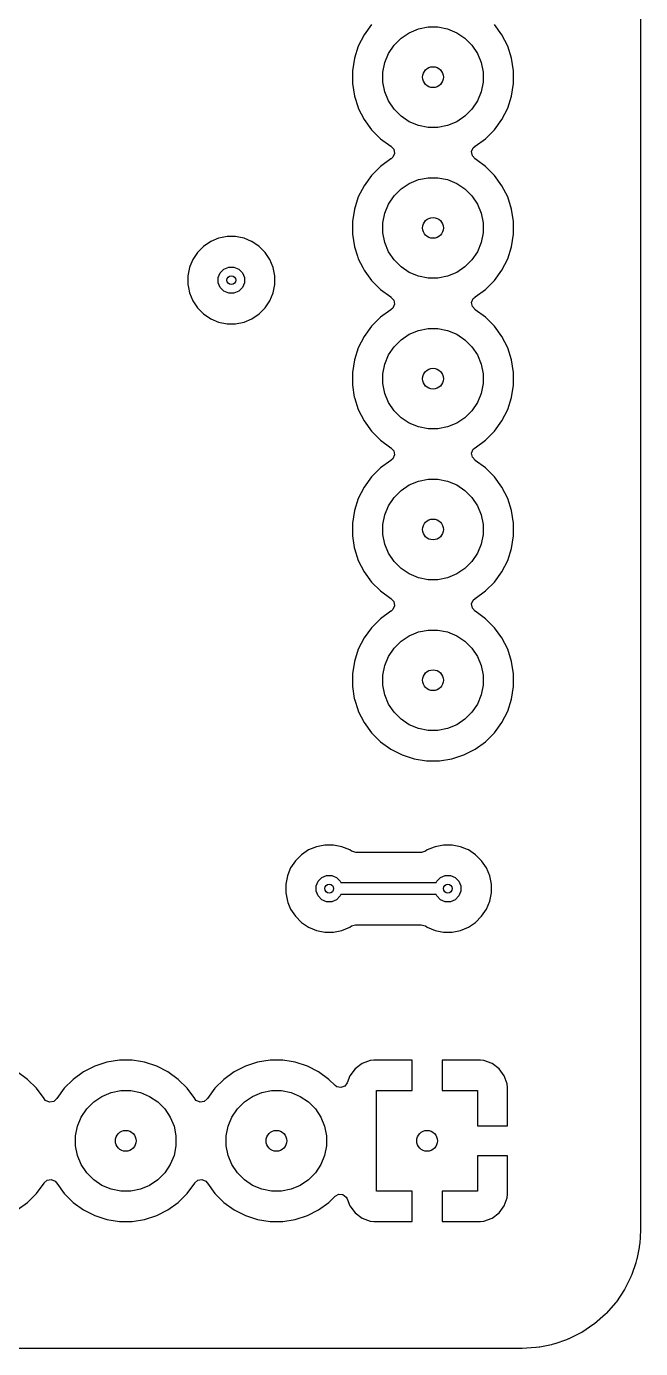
# Model space of a CAD drawing. Extents: x 2.09 to 4.51, y -4.8 to -2.93.
# Drawn here: x 4.1 to 4.508, y -4.803 to -3.926 of the extents above; entities that cross this region are included whole.
import ezdxf

# ---------------------------------------------------------------- set-up
doc = ezdxf.new("R2010")
doc.units = 0
doc.header["$MEASUREMENT"] = 0
doc.layers.add('BLACK', color=7, linetype='CONTINUOUS')

msp = doc.modelspace()

# ---------------------------------------------------------------- linework, layer by layer
at = {"layer": 'BLACK', "linetype": 'CONTINUOUS'}
for p, q in [((4.50785, -3.01197), (4.50785, -4.72425)), ((4.32928, -3.925), (4.32433, -3.93181)), ((4.3543, -3.93033), (4.36036, -3.92782)), ((4.36036, -3.92782), (4.3668, -3.92654)), ((4.3668, -3.92654), (4.37336, -3.92654)), ((4.37336, -3.92654), (4.37979, -3.92782)), ((4.37979, -3.92782), (4.38585, -3.93033)), ((4.41582, -3.93181), (4.41087, -3.925)), ((4.32433, -3.93181), (4.32051, -3.93931)), ((4.34421, -3.93861), (4.34885, -3.93397)), ((4.34885, -3.93397), (4.3543, -3.93033)), ((4.38585, -3.93033), (4.39131, -3.93397)), ((4.39131, -3.93397), (4.39595, -3.93861)), ((4.41964, -3.93931), (4.41582, -3.93181)), ((4.32051, -3.93931), (4.31791, -3.94732)), ((4.32051, -3.93931), (4.32051, -3.93931)), ((4.33806, -3.95013), (4.34057, -3.94407)), ((4.34057, -3.94407), (4.34421, -3.93861)), ((4.39595, -3.93861), (4.39959, -3.94407)), ((4.39959, -3.94407), (4.4021, -3.95013)), ((4.42225, -3.94732), (4.41964, -3.93931)), ((4.31791, -3.94732), (4.31659, -3.95563)), ((4.31791, -3.94732), (4.31791, -3.94732)), ((4.31791, -3.94732), (4.31791, -3.94732)), ((4.33678, -3.95656), (4.33806, -3.95013)), ((4.4021, -3.95013), (4.40338, -3.95656)), ((4.42356, -3.95563), (4.42225, -3.94732)), ((4.31659, -3.95563), (4.31659, -3.96405)), ((4.33678, -3.96312), (4.33678, -3.95656)), ((4.33806, -3.96956), (4.33678, -3.96312)), ((4.40338, -3.96312), (4.4021, -3.96956)), ((4.40338, -3.95656), (4.40338, -3.96312)), ((4.42356, -3.96405), (4.42356, -3.95563)), ((4.31659, -3.96405), (4.31791, -3.97237)), ((4.31791, -3.97237), (4.31791, -3.97237)), ((4.31791, -3.97237), (4.3204, -3.98003)), ((4.34057, -3.97562), (4.33806, -3.96956)), ((4.4021, -3.96956), (4.39959, -3.97562)), ((4.41964, -3.98037), (4.42225, -3.97237)), ((4.42225, -3.97237), (4.42356, -3.96405)), ((4.3204, -3.98003), (4.32051, -3.98037)), ((4.32051, -3.98037), (4.32433, -3.98787)), ((4.34421, -3.98107), (4.34057, -3.97562)), ((4.34885, -3.98571), (4.34421, -3.98107)), ((4.39595, -3.98107), (4.39131, -3.98571)), ((4.39959, -3.97562), (4.39595, -3.98107)), ((4.41582, -3.98787), (4.41964, -3.98037)), ((4.32433, -3.98787), (4.32928, -3.99469)), ((4.3543, -3.98936), (4.34885, -3.98571)), ((4.36036, -3.99187), (4.3543, -3.98936)), ((4.38585, -3.98936), (4.37979, -3.99187)), ((4.39131, -3.98571), (4.38585, -3.98936)), ((4.41087, -3.99469), (4.41582, -3.98787)), ((4.32928, -3.99469), (4.32928, -3.99469)), ((4.32928, -3.99469), (4.32928, -3.99469)), ((4.32928, -3.99469), (4.33524, -4.00064)), ((4.3668, -3.99315), (4.36036, -3.99187)), ((4.37336, -3.99315), (4.3668, -3.99315)), ((4.37979, -3.99187), (4.37336, -3.99315)), ((4.40492, -4.00064), (4.41087, -3.99469)), ((4.33524, -4.00064), (4.33524, -4.00064)), ((4.33524, -4.00064), (4.33524, -4.00064)), ((4.33524, -4.00064), (4.34205, -4.00559)), ((4.34205, -4.00559), (4.34205, -4.00559)), ((4.34205, -4.00559), (4.34209, -4.00561)), ((4.34209, -4.00561), (4.3421, -4.00563)), ((4.3421, -4.00563), (4.3422, -4.0057)), ((4.3422, -4.0057), (4.34219, -4.00572)), ((4.34219, -4.00572), (4.34397, -4.00769)), ((4.39574, -4.00924), (4.39684, -4.00668)), ((4.39684, -4.00668), (4.39796, -4.00571)), ((4.39795, -4.0057), (4.39803, -4.00564)), ((4.39796, -4.00571), (4.39795, -4.0057)), ((4.39803, -4.00564), (4.39807, -4.00561)), ((4.39807, -4.00561), (4.39811, -4.00559)), ((4.39811, -4.00559), (4.40492, -4.00064)), ((4.39811, -4.00559), (4.39811, -4.00559)), ((4.34205, -4.0141), (4.33524, -4.01905)), ((4.34209, -4.01407), (4.34205, -4.0141)), ((4.34213, -4.01404), (4.34209, -4.01407)), ((4.3422, -4.01398), (4.34213, -4.01404)), ((4.34332, -4.01301), (4.3422, -4.01398)), ((4.3422, -4.01398), (4.3422, -4.01398)), ((4.34442, -4.01044), (4.34332, -4.01301)), ((4.34397, -4.00769), (4.34442, -4.01044)), ((4.39619, -4.012), (4.39574, -4.00924)), ((4.39797, -4.01396), (4.39619, -4.012)), ((4.39795, -4.01398), (4.39797, -4.01396)), ((4.39805, -4.01406), (4.39795, -4.01398)), ((4.39807, -4.01407), (4.39805, -4.01406)), ((4.39811, -4.0141), (4.39807, -4.01407)), ((4.39886, -4.01464), (4.39811, -4.0141)), ((4.40492, -4.01905), (4.39886, -4.01464)), ((4.32928, -4.025), (4.32433, -4.03181)), ((4.33524, -4.01905), (4.32928, -4.025)), ((4.32928, -4.025), (4.32928, -4.025)), ((4.33524, -4.01905), (4.33524, -4.01905)), ((4.41087, -4.025), (4.40492, -4.01905)), ((4.40492, -4.01905), (4.40492, -4.01905)), ((4.40492, -4.01905), (4.40492, -4.01905)), ((4.41582, -4.03181), (4.41087, -4.025)), ((4.41087, -4.025), (4.41087, -4.025)), ((4.41087, -4.025), (4.41087, -4.025)), ((4.32433, -4.03181), (4.32051, -4.03931)), ((4.34885, -4.03397), (4.3543, -4.03033)), ((4.3543, -4.03033), (4.36036, -4.02782)), ((4.36036, -4.02782), (4.3668, -4.02654)), ((4.3668, -4.02654), (4.37336, -4.02654)), ((4.37336, -4.02654), (4.37979, -4.02782)), ((4.37979, -4.02782), (4.38585, -4.03033)), ((4.38585, -4.03033), (4.39131, -4.03397)), ((4.41964, -4.03931), (4.41582, -4.03181)), ((4.32051, -4.03931), (4.31791, -4.04732)), ((4.32051, -4.03931), (4.32051, -4.03931)), ((4.34057, -4.04407), (4.34421, -4.03861)), ((4.34421, -4.03861), (4.34885, -4.03397)), ((4.39131, -4.03397), (4.39595, -4.03861)), ((4.39595, -4.03861), (4.39959, -4.04407)), ((4.42225, -4.04732), (4.41964, -4.03931)), ((4.31791, -4.04732), (4.31659, -4.05563)), ((4.31791, -4.04732), (4.31791, -4.04732)), ((4.31791, -4.04732), (4.31791, -4.04732)), ((4.33678, -4.05656), (4.33806, -4.05013)), ((4.33806, -4.05013), (4.34057, -4.04407)), ((4.39959, -4.04407), (4.4021, -4.05013)), ((4.4021, -4.05013), (4.40338, -4.05656)), ((4.42356, -4.05563), (4.42225, -4.04732)), ((4.31659, -4.05563), (4.31659, -4.06405)), ((4.33678, -4.06312), (4.33678, -4.05656)), ((4.40338, -4.05656), (4.40338, -4.06312)), ((4.42356, -4.06405), (4.42356, -4.05563)), ((4.22254, -4.0689), (4.21781, -4.07206)), ((4.2278, -4.06672), (4.22254, -4.0689)), ((4.23005, -4.06627), (4.2278, -4.06672)), ((4.2278, -4.06672), (4.2278, -4.06672)), ((4.2278, -4.06672), (4.2278, -4.06672)), ((4.23338, -4.06561), (4.23005, -4.06627)), ((4.23906, -4.06561), (4.23338, -4.06561)), ((4.23338, -4.06561), (4.23338, -4.06561)), ((4.24128, -4.06605), (4.23906, -4.06561)), ((4.23906, -4.06561), (4.23906, -4.06561)), ((4.24464, -4.06672), (4.24128, -4.06605)), ((4.24966, -4.0688), (4.24464, -4.06672)), ((4.2499, -4.0689), (4.24966, -4.0688)), ((4.25463, -4.07206), (4.2499, -4.0689)), ((4.31659, -4.06405), (4.3179, -4.07227)), ((4.33806, -4.06956), (4.33678, -4.06312)), ((4.40338, -4.06312), (4.4021, -4.06956)), ((4.42225, -4.07237), (4.42356, -4.06405)), ((4.21379, -4.07608), (4.21063, -4.08081)), ((4.21781, -4.07206), (4.21379, -4.07608)), ((4.21379, -4.07608), (4.21379, -4.07608)), ((4.21781, -4.07206), (4.21781, -4.07206)), ((4.25865, -4.07608), (4.25463, -4.07206)), ((4.25463, -4.07206), (4.25463, -4.07206)), ((4.26181, -4.08081), (4.25865, -4.07608)), ((4.25865, -4.07608), (4.25865, -4.07608)), ((4.25865, -4.07608), (4.25865, -4.07608)), ((4.3179, -4.07227), (4.31791, -4.07237)), ((4.31791, -4.07237), (4.31996, -4.07867)), ((4.34057, -4.07562), (4.33806, -4.06956)), ((4.34421, -4.08107), (4.34057, -4.07562)), ((4.39959, -4.07562), (4.39595, -4.08107)), ((4.4021, -4.06956), (4.39959, -4.07562)), ((4.41964, -4.08037), (4.42225, -4.07237)), ((4.20845, -4.08606), (4.208, -4.08831)), ((4.20872, -4.08542), (4.20845, -4.08606)), ((4.21063, -4.08081), (4.20872, -4.08542)), ((4.2313, -4.08712), (4.23449, -4.0858)), ((4.23449, -4.0858), (4.23795, -4.0858)), ((4.23795, -4.0858), (4.24114, -4.08712)), ((4.26399, -4.08606), (4.26181, -4.08081)), ((4.2651, -4.09164), (4.26399, -4.08606)), ((4.31996, -4.07867), (4.32051, -4.08037)), ((4.32051, -4.08037), (4.32341, -4.08606)), ((4.32341, -4.08606), (4.32433, -4.08787)), ((4.34885, -4.08571), (4.34421, -4.08107)), ((4.3543, -4.08936), (4.34885, -4.08571)), ((4.39131, -4.08571), (4.38585, -4.08936)), ((4.39595, -4.08107), (4.39131, -4.08571)), ((4.41582, -4.08787), (4.41964, -4.08037)), ((4.208, -4.08831), (4.20734, -4.09164)), ((4.20734, -4.09164), (4.20734, -4.09733)), ((4.22753, -4.09276), (4.22886, -4.08957)), ((4.22753, -4.09622), (4.22753, -4.09276)), ((4.22886, -4.08957), (4.2313, -4.08712)), ((4.24114, -4.08712), (4.24359, -4.08957)), ((4.24359, -4.08957), (4.24491, -4.09276)), ((4.24491, -4.09276), (4.24491, -4.09622)), ((4.2651, -4.09733), (4.2651, -4.09164)), ((4.32433, -4.08787), (4.32478, -4.08848)), ((4.32478, -4.08848), (4.32928, -4.09469)), ((4.32928, -4.09469), (4.32928, -4.09469)), ((4.32928, -4.09469), (4.32928, -4.09469)), ((4.32928, -4.09469), (4.33524, -4.10064)), ((4.36036, -4.09187), (4.3543, -4.08936)), ((4.3668, -4.09315), (4.36036, -4.09187)), ((4.37336, -4.09315), (4.3668, -4.09315)), ((4.37979, -4.09187), (4.37336, -4.09315)), ((4.38585, -4.08936), (4.37979, -4.09187)), ((4.40492, -4.10064), (4.41087, -4.09469)), ((4.41087, -4.09469), (4.41582, -4.08787)), ((4.20734, -4.09733), (4.20774, -4.09936)), ((4.20774, -4.09936), (4.20845, -4.10291)), ((4.20845, -4.10291), (4.20958, -4.10563)), ((4.22886, -4.09941), (4.22753, -4.09622)), ((4.2313, -4.10185), (4.22886, -4.09941)), ((4.23449, -4.10318), (4.2313, -4.10185)), ((4.23795, -4.10318), (4.23449, -4.10318)), ((4.24114, -4.10185), (4.23795, -4.10318)), ((4.24359, -4.09941), (4.24114, -4.10185)), ((4.24491, -4.09622), (4.24359, -4.09941)), ((4.26181, -4.10817), (4.26399, -4.10291)), ((4.26399, -4.10291), (4.2651, -4.09733)), ((4.33524, -4.10064), (4.33524, -4.10064)), ((4.33524, -4.10064), (4.33524, -4.10064)), ((4.33524, -4.10064), (4.34205, -4.10559)), ((4.39811, -4.10559), (4.40492, -4.10064)), ((4.20958, -4.10563), (4.21063, -4.10817)), ((4.21063, -4.10817), (4.21379, -4.1129)), ((4.25865, -4.1129), (4.26181, -4.10817)), ((4.34205, -4.10559), (4.34205, -4.10559)), ((4.34205, -4.10559), (4.34209, -4.10561)), ((4.34209, -4.10561), (4.3421, -4.10563)), ((4.3421, -4.10563), (4.3422, -4.1057)), ((4.3422, -4.1057), (4.34219, -4.10572)), ((4.34219, -4.10572), (4.34397, -4.10769)), ((4.34442, -4.11044), (4.34332, -4.11301)), ((4.34397, -4.10769), (4.34442, -4.11044)), ((4.39574, -4.10924), (4.39684, -4.10668)), ((4.39619, -4.112), (4.39574, -4.10924)), ((4.39797, -4.11396), (4.39619, -4.112)), ((4.39684, -4.10668), (4.39796, -4.10571)), ((4.39795, -4.1057), (4.39803, -4.10564)), ((4.39796, -4.10571), (4.39795, -4.1057)), ((4.39803, -4.10564), (4.39807, -4.10561)), ((4.39807, -4.10561), (4.39811, -4.10559)), ((4.39811, -4.10559), (4.39811, -4.10559)), ((4.21379, -4.1129), (4.21379, -4.1129)), ((4.21379, -4.1129), (4.21781, -4.11692)), ((4.21781, -4.11692), (4.21781, -4.11692)), ((4.21781, -4.11692), (4.21781, -4.11692)), ((4.21781, -4.11692), (4.22254, -4.12008)), ((4.22254, -4.12008), (4.2278, -4.12226)), ((4.24464, -4.12226), (4.2499, -4.12008)), ((4.2499, -4.12008), (4.25463, -4.11692)), ((4.25463, -4.11692), (4.25865, -4.1129)), ((4.33524, -4.11905), (4.32928, -4.125)), ((4.34205, -4.1141), (4.33524, -4.11905)), ((4.33524, -4.11905), (4.33524, -4.11905)), ((4.34209, -4.11407), (4.34205, -4.1141)), ((4.34213, -4.11404), (4.34209, -4.11407)), ((4.3422, -4.11398), (4.34213, -4.11404)), ((4.34332, -4.11301), (4.3422, -4.11398)), ((4.3422, -4.11398), (4.3422, -4.11398)), ((4.39795, -4.11398), (4.39797, -4.11396)), ((4.39805, -4.11406), (4.39795, -4.11398)), ((4.39807, -4.11407), (4.39805, -4.11406)), ((4.39811, -4.1141), (4.39807, -4.11407)), ((4.40492, -4.11905), (4.39811, -4.1141)), ((4.39811, -4.1141), (4.39811, -4.1141)), ((4.41087, -4.125), (4.40492, -4.11905)), ((4.40492, -4.11905), (4.40492, -4.11905)), ((4.40492, -4.11905), (4.40492, -4.11905)), ((4.2278, -4.12226), (4.23338, -4.12337)), ((4.23338, -4.12337), (4.23338, -4.12337)), ((4.23338, -4.12337), (4.23906, -4.12337)), ((4.23906, -4.12337), (4.24464, -4.12226)), ((4.23906, -4.12337), (4.23906, -4.12337)), ((4.32928, -4.125), (4.32433, -4.13181)), ((4.32928, -4.125), (4.32928, -4.125)), ((4.34885, -4.13397), (4.3543, -4.13033)), ((4.3543, -4.13033), (4.36036, -4.12782)), ((4.36036, -4.12782), (4.3668, -4.12654)), ((4.3668, -4.12654), (4.37336, -4.12654)), ((4.37336, -4.12654), (4.37979, -4.12782)), ((4.37979, -4.12782), (4.38585, -4.13033)), ((4.38585, -4.13033), (4.39131, -4.13397)), ((4.41582, -4.13181), (4.41087, -4.125)), ((4.41087, -4.125), (4.41087, -4.125)), ((4.41087, -4.125), (4.41087, -4.125)), ((4.32433, -4.13181), (4.32051, -4.13931)), ((4.34057, -4.14407), (4.34421, -4.13861)), ((4.34421, -4.13861), (4.34885, -4.13397)), ((4.39131, -4.13397), (4.39595, -4.13861)), ((4.39595, -4.13861), (4.39959, -4.14407)), ((4.41964, -4.13931), (4.41582, -4.13181)), ((4.31791, -4.14732), (4.31659, -4.15563)), ((4.32051, -4.13931), (4.31791, -4.14732)), ((4.31791, -4.14732), (4.31791, -4.14732)), ((4.31791, -4.14732), (4.31791, -4.14732)), ((4.32051, -4.13931), (4.32051, -4.13931)), ((4.33806, -4.15013), (4.34057, -4.14407)), ((4.39959, -4.14407), (4.4021, -4.15013)), ((4.42225, -4.14732), (4.41964, -4.13931)), ((4.42356, -4.15563), (4.42225, -4.14732)), ((4.31659, -4.15563), (4.31659, -4.16405)), ((4.33678, -4.15656), (4.33806, -4.15013)), ((4.33678, -4.16312), (4.33678, -4.15656)), ((4.4021, -4.15013), (4.40338, -4.15656)), ((4.40338, -4.15656), (4.40338, -4.16312)), ((4.42356, -4.16405), (4.42356, -4.15563)), ((4.31659, -4.16405), (4.31786, -4.17204)), ((4.33806, -4.16956), (4.33678, -4.16312)), ((4.40338, -4.16312), (4.4021, -4.16956)), ((4.42225, -4.17237), (4.42356, -4.16405)), ((4.31786, -4.17204), (4.31791, -4.17237)), ((4.31791, -4.17237), (4.32049, -4.1803)), ((4.34057, -4.17562), (4.33806, -4.16956)), ((4.4021, -4.16956), (4.39959, -4.17562)), ((4.41964, -4.18037), (4.42225, -4.17237)), ((4.32049, -4.1803), (4.32051, -4.18037)), ((4.32051, -4.18037), (4.32433, -4.18787)), ((4.34421, -4.18107), (4.34057, -4.17562)), ((4.34885, -4.18571), (4.34421, -4.18107)), ((4.39595, -4.18107), (4.39131, -4.18571)), ((4.39959, -4.17562), (4.39595, -4.18107)), ((4.41582, -4.18787), (4.41964, -4.18037)), ((4.32433, -4.18787), (4.32928, -4.19469)), ((4.3543, -4.18936), (4.34885, -4.18571)), ((4.36036, -4.19187), (4.3543, -4.18936)), ((4.38585, -4.18936), (4.37979, -4.19187)), ((4.39131, -4.18571), (4.38585, -4.18936)), ((4.41087, -4.19469), (4.41582, -4.18787)), ((4.32928, -4.19469), (4.32928, -4.19469)), ((4.32928, -4.19469), (4.32928, -4.19469)), ((4.32928, -4.19469), (4.33524, -4.20064)), ((4.3668, -4.19315), (4.36036, -4.19187)), ((4.37336, -4.19315), (4.3668, -4.19315)), ((4.37979, -4.19187), (4.37336, -4.19315)), ((4.40492, -4.20064), (4.41087, -4.19469)), ((4.33524, -4.20064), (4.33524, -4.20064)), ((4.33524, -4.20064), (4.33524, -4.20064)), ((4.33524, -4.20064), (4.34205, -4.20559)), ((4.34205, -4.20559), (4.34205, -4.20559)), ((4.34205, -4.20559), (4.34209, -4.20561)), ((4.34209, -4.20561), (4.3421, -4.20563)), ((4.3421, -4.20563), (4.3422, -4.2057)), ((4.3422, -4.2057), (4.34219, -4.20572)), ((4.34219, -4.20572), (4.34397, -4.20769)), ((4.34397, -4.20769), (4.34442, -4.21044)), ((4.39574, -4.20924), (4.39684, -4.20668)), ((4.39619, -4.212), (4.39574, -4.20924)), ((4.39684, -4.20668), (4.39796, -4.20571)), ((4.39795, -4.2057), (4.39803, -4.20564)), ((4.39796, -4.20571), (4.39795, -4.2057)), ((4.39803, -4.20564), (4.39807, -4.20561)), ((4.39807, -4.20561), (4.39811, -4.20559)), ((4.39811, -4.20559), (4.40492, -4.20064)), ((4.39811, -4.20559), (4.39811, -4.20559)), ((4.34205, -4.2141), (4.33524, -4.21905)), ((4.34209, -4.21407), (4.34205, -4.2141)), ((4.34213, -4.21404), (4.34209, -4.21407)), ((4.3422, -4.21398), (4.34213, -4.21404)), ((4.34332, -4.21301), (4.3422, -4.21398)), ((4.3422, -4.21398), (4.3422, -4.21398)), ((4.34442, -4.21044), (4.34332, -4.21301)), ((4.39797, -4.21396), (4.39619, -4.212)), ((4.39795, -4.21398), (4.39797, -4.21396)), ((4.39805, -4.21406), (4.39795, -4.21398)), ((4.39807, -4.21407), (4.39805, -4.21406)), ((4.39811, -4.2141), (4.39807, -4.21407)), ((4.40492, -4.21905), (4.39811, -4.2141)), ((4.39811, -4.2141), (4.39811, -4.2141)), ((4.32928, -4.225), (4.32433, -4.23181)), ((4.33524, -4.21905), (4.32928, -4.225)), ((4.32928, -4.225), (4.32928, -4.225)), ((4.33524, -4.21905), (4.33524, -4.21905)), ((4.36036, -4.22782), (4.3668, -4.22654)), ((4.3668, -4.22654), (4.37336, -4.22654)), ((4.37336, -4.22654), (4.37979, -4.22782)), ((4.41087, -4.225), (4.40492, -4.21905)), ((4.40492, -4.21905), (4.40492, -4.21905)), ((4.40492, -4.21905), (4.40492, -4.21905)), ((4.41582, -4.23181), (4.41087, -4.225)), ((4.41087, -4.225), (4.41087, -4.225)), ((4.41087, -4.225), (4.41087, -4.225)), ((4.32433, -4.23181), (4.32051, -4.23931)), ((4.34421, -4.23861), (4.34885, -4.23397)), ((4.34885, -4.23397), (4.3543, -4.23033)), ((4.3543, -4.23033), (4.36036, -4.22782)), ((4.37979, -4.22782), (4.38585, -4.23033)), ((4.38585, -4.23033), (4.39131, -4.23397)), ((4.39131, -4.23397), (4.39595, -4.23861)), ((4.41964, -4.23931), (4.41582, -4.23181)), ((4.32051, -4.23931), (4.31791, -4.24732)), ((4.32051, -4.23931), (4.32051, -4.23931)), ((4.33806, -4.25013), (4.34057, -4.24407)), ((4.34057, -4.24407), (4.34421, -4.23861)), ((4.39595, -4.23861), (4.39959, -4.24407)), ((4.39959, -4.24407), (4.4021, -4.25013)), ((4.42225, -4.24732), (4.41964, -4.23931)), ((4.31791, -4.24732), (4.31659, -4.25563)), ((4.31791, -4.24732), (4.31791, -4.24732)), ((4.31791, -4.24732), (4.31791, -4.24732)), ((4.33678, -4.25656), (4.33806, -4.25013)), ((4.4021, -4.25013), (4.40338, -4.25656)), ((4.42356, -4.25563), (4.42225, -4.24732)), ((4.31659, -4.25563), (4.31659, -4.26405)), ((4.33678, -4.26312), (4.33678, -4.25656)), ((4.40338, -4.25656), (4.40338, -4.26312)), ((4.42356, -4.26405), (4.42356, -4.25563)), ((4.31659, -4.26405), (4.31783, -4.27186)), ((4.33806, -4.26956), (4.33678, -4.26312)), ((4.34057, -4.27562), (4.33806, -4.26956)), ((4.4021, -4.26956), (4.39959, -4.27562)), ((4.40338, -4.26312), (4.4021, -4.26956)), ((4.42225, -4.27237), (4.42356, -4.26405)), ((4.31783, -4.27186), (4.31791, -4.27237)), ((4.31791, -4.27237), (4.32051, -4.28037)), ((4.34421, -4.28107), (4.34057, -4.27562)), ((4.39959, -4.27562), (4.39595, -4.28107)), ((4.41964, -4.28037), (4.42225, -4.27237)), ((4.32051, -4.28037), (4.32051, -4.28037)), ((4.32051, -4.28037), (4.32433, -4.28787)), ((4.32433, -4.28787), (4.32928, -4.29469)), ((4.34885, -4.28571), (4.34421, -4.28107)), ((4.3543, -4.28936), (4.34885, -4.28571)), ((4.39131, -4.28571), (4.38585, -4.28936)), ((4.39595, -4.28107), (4.39131, -4.28571)), ((4.41087, -4.29469), (4.41582, -4.28787)), ((4.41582, -4.28787), (4.41964, -4.28037)), ((4.32928, -4.29469), (4.32928, -4.29469)), ((4.32928, -4.29469), (4.32928, -4.29469)), ((4.32928, -4.29469), (4.33524, -4.30064)), ((4.36036, -4.29187), (4.3543, -4.28936)), ((4.3668, -4.29315), (4.36036, -4.29187)), ((4.37336, -4.29315), (4.3668, -4.29315)), ((4.37979, -4.29187), (4.37336, -4.29315)), ((4.38585, -4.28936), (4.37979, -4.29187)), ((4.40492, -4.30064), (4.41087, -4.29469)), ((4.33524, -4.30064), (4.33524, -4.30064)), ((4.33524, -4.30064), (4.33524, -4.30064)), ((4.33524, -4.30064), (4.34205, -4.30559)), ((4.34205, -4.30559), (4.34205, -4.30559)), ((4.34205, -4.30559), (4.34209, -4.30561)), ((4.34209, -4.30561), (4.3421, -4.30563)), ((4.3421, -4.30563), (4.3422, -4.3057)), ((4.3422, -4.3057), (4.34219, -4.30572)), ((4.34219, -4.30572), (4.34397, -4.30769)), ((4.39684, -4.30668), (4.39796, -4.30571)), ((4.39795, -4.3057), (4.39803, -4.30564)), ((4.39796, -4.30571), (4.39795, -4.3057)), ((4.39803, -4.30564), (4.39807, -4.30561)), ((4.39807, -4.30561), (4.39811, -4.30559)), ((4.39811, -4.30559), (4.40492, -4.30064)), ((4.39811, -4.30559), (4.39811, -4.30559)), ((4.34205, -4.3141), (4.33524, -4.31905)), ((4.34209, -4.31407), (4.34205, -4.3141)), ((4.34213, -4.31404), (4.34209, -4.31407)), ((4.3422, -4.31398), (4.34213, -4.31404)), ((4.34332, -4.31301), (4.3422, -4.31398)), ((4.3422, -4.31398), (4.3422, -4.31398)), ((4.34442, -4.31044), (4.34332, -4.31301)), ((4.34397, -4.30769), (4.34442, -4.31044)), ((4.39574, -4.30924), (4.39684, -4.30668)), ((4.39619, -4.312), (4.39574, -4.30924)), ((4.39797, -4.31396), (4.39619, -4.312)), ((4.39795, -4.31398), (4.39797, -4.31396)), ((4.39805, -4.31406), (4.39795, -4.31398)), ((4.39807, -4.31407), (4.39805, -4.31406)), ((4.39811, -4.3141), (4.39807, -4.31407)), ((4.39958, -4.31517), (4.39811, -4.3141)), ((4.33524, -4.31905), (4.32928, -4.325)), ((4.33524, -4.31905), (4.33524, -4.31905)), ((4.40492, -4.31905), (4.39958, -4.31517)), ((4.41087, -4.325), (4.40492, -4.31905)), ((4.40492, -4.31905), (4.40492, -4.31905)), ((4.40492, -4.31905), (4.40492, -4.31905)), ((4.32433, -4.33181), (4.32051, -4.33931)), ((4.32928, -4.325), (4.32433, -4.33181)), ((4.32928, -4.325), (4.32928, -4.325)), ((4.34885, -4.33397), (4.3543, -4.33033)), ((4.3543, -4.33033), (4.36036, -4.32782)), ((4.36036, -4.32782), (4.3668, -4.32654)), ((4.3668, -4.32654), (4.37336, -4.32654)), ((4.37336, -4.32654), (4.37979, -4.32782)), ((4.37979, -4.32782), (4.38585, -4.33033)), ((4.38585, -4.33033), (4.39131, -4.33397)), ((4.41582, -4.33181), (4.41087, -4.325)), ((4.41087, -4.325), (4.41087, -4.325)), ((4.41087, -4.325), (4.41087, -4.325)), ((4.41964, -4.33931), (4.41582, -4.33181)), ((4.32051, -4.33931), (4.31791, -4.34732)), ((4.32051, -4.33931), (4.32051, -4.33931)), ((4.34057, -4.34407), (4.34421, -4.33861)), ((4.34421, -4.33861), (4.34885, -4.33397)), ((4.39131, -4.33397), (4.39595, -4.33861)), ((4.39595, -4.33861), (4.39959, -4.34407)), ((4.42225, -4.34732), (4.41964, -4.33931)), ((4.31791, -4.34732), (4.31659, -4.35563)), ((4.31791, -4.34732), (4.31791, -4.34732)), ((4.31791, -4.34732), (4.31791, -4.34732)), ((4.33806, -4.35013), (4.34057, -4.34407)), ((4.39959, -4.34407), (4.4021, -4.35013)), ((4.42356, -4.35563), (4.42225, -4.34732)), ((4.31659, -4.35563), (4.31659, -4.36405)), ((4.33678, -4.35656), (4.33806, -4.35013)), ((4.33678, -4.36312), (4.33678, -4.35656)), ((4.4021, -4.35013), (4.40338, -4.35656)), ((4.40338, -4.35656), (4.40338, -4.36312)), ((4.42356, -4.36405), (4.42356, -4.35563)), ((4.31659, -4.36405), (4.31786, -4.37205)), ((4.33806, -4.36956), (4.33678, -4.36312)), ((4.40338, -4.36312), (4.4021, -4.36956)), ((4.42225, -4.37237), (4.42356, -4.36405)), ((4.31786, -4.37205), (4.31791, -4.37237)), ((4.31791, -4.37237), (4.3204, -4.38002)), ((4.34057, -4.37562), (4.33806, -4.36956)), ((4.34421, -4.38107), (4.34057, -4.37562)), ((4.39959, -4.37562), (4.39595, -4.38107)), ((4.4021, -4.36956), (4.39959, -4.37562)), ((4.41964, -4.38037), (4.42225, -4.37237)), ((4.3204, -4.38002), (4.32051, -4.38037)), ((4.32051, -4.38037), (4.32433, -4.38787)), ((4.34885, -4.38571), (4.34421, -4.38107)), ((4.39595, -4.38107), (4.39131, -4.38571)), ((4.41582, -4.38787), (4.41964, -4.38037)), ((4.32433, -4.38787), (4.32928, -4.39469)), ((4.3543, -4.38936), (4.34885, -4.38571)), ((4.36036, -4.39187), (4.3543, -4.38936)), ((4.3668, -4.39315), (4.36036, -4.39187)), ((4.37336, -4.39315), (4.3668, -4.39315)), ((4.37979, -4.39187), (4.37336, -4.39315)), ((4.38585, -4.38936), (4.37979, -4.39187)), ((4.39131, -4.38571), (4.38585, -4.38936)), ((4.41087, -4.39469), (4.41582, -4.38787)), ((4.32928, -4.39469), (4.32928, -4.39469)), ((4.32928, -4.39469), (4.32928, -4.39469)), ((4.32928, -4.39469), (4.33524, -4.40064)), ((4.33524, -4.40064), (4.33524, -4.40064)), ((4.33524, -4.40064), (4.33524, -4.40064)), ((4.33524, -4.40064), (4.34205, -4.40559)), ((4.39811, -4.40559), (4.40492, -4.40064)), ((4.40492, -4.40064), (4.41087, -4.39469)), ((4.34205, -4.40559), (4.34955, -4.40941)), ((4.34955, -4.40941), (4.35755, -4.41201)), ((4.3826, -4.41201), (4.39061, -4.40941)), ((4.39061, -4.40941), (4.39811, -4.40559)), ((4.35755, -4.41201), (4.35755, -4.41201)), ((4.35755, -4.41201), (4.35755, -4.41201)), ((4.35755, -4.41201), (4.36587, -4.41333)), ((4.36587, -4.41333), (4.36587, -4.41333)), ((4.36587, -4.41333), (4.37429, -4.41333)), ((4.37429, -4.41333), (4.3826, -4.41201)), ((4.37429, -4.41333), (4.37429, -4.41333)), ((4.29276, -4.47026), (4.2875, -4.47244)), ((4.29501, -4.46982), (4.29276, -4.47026)), ((4.29276, -4.47026), (4.29276, -4.47026)), ((4.29276, -4.47026), (4.29276, -4.47026)), ((4.29834, -4.46915), (4.29501, -4.46982)), ((4.30403, -4.46915), (4.29834, -4.46915)), ((4.29834, -4.46915), (4.29834, -4.46915)), ((4.30624, -4.4696), (4.30403, -4.46915)), ((4.30403, -4.46915), (4.30403, -4.46915)), ((4.3096, -4.47026), (4.30624, -4.4696)), ((4.31486, -4.47244), (4.3096, -4.47026)), ((4.36788, -4.47176), (4.36624, -4.47244)), ((4.37075, -4.47057), (4.36788, -4.47176)), ((4.3715, -4.47026), (4.37075, -4.47057)), ((4.37375, -4.46982), (4.3715, -4.47026)), ((4.3715, -4.47026), (4.3715, -4.47026)), ((4.3715, -4.47026), (4.3715, -4.47026)), ((4.37708, -4.46915), (4.37375, -4.46982)), ((4.38277, -4.46915), (4.37708, -4.46915)), ((4.37708, -4.46915), (4.37708, -4.46915)), ((4.38499, -4.4696), (4.38277, -4.46915)), ((4.38277, -4.46915), (4.38277, -4.46915)), ((4.38834, -4.47026), (4.38499, -4.4696)), ((4.39234, -4.47192), (4.38834, -4.47026)), ((4.3936, -4.47244), (4.39234, -4.47192)), ((4.27875, -4.47962), (4.27559, -4.48435)), ((4.28277, -4.4756), (4.27875, -4.47962)), ((4.27875, -4.47962), (4.27875, -4.47962)), ((4.2875, -4.47244), (4.28277, -4.4756)), ((4.28277, -4.4756), (4.28277, -4.4756)), ((4.31606, -4.47324), (4.31486, -4.47244)), ((4.31486, -4.47244), (4.31486, -4.47244)), ((4.31486, -4.47244), (4.31486, -4.47244)), ((4.31613, -4.47329), (4.31606, -4.47324)), ((4.31881, -4.47407), (4.31613, -4.47329)), ((4.36229, -4.47407), (4.31881, -4.47407)), ((4.36238, -4.47407), (4.36229, -4.47407)), ((4.36505, -4.47324), (4.36238, -4.47407)), ((4.36624, -4.47244), (4.36505, -4.47324)), ((4.39833, -4.4756), (4.3936, -4.47244)), ((4.40235, -4.47962), (4.39833, -4.4756)), ((4.39833, -4.4756), (4.39833, -4.4756)), ((4.40551, -4.48435), (4.40235, -4.47962)), ((4.40235, -4.47962), (4.40235, -4.47962)), ((4.40235, -4.47962), (4.40235, -4.47962)), ((4.27341, -4.48961), (4.27298, -4.4918)), ((4.27442, -4.48717), (4.27341, -4.48961)), ((4.27559, -4.48435), (4.27442, -4.48717)), ((4.29626, -4.49067), (4.29945, -4.48934)), ((4.29945, -4.48934), (4.30291, -4.48934)), ((4.30291, -4.48934), (4.3061, -4.49067)), ((4.375, -4.49067), (4.37819, -4.48934)), ((4.37819, -4.48934), (4.38165, -4.48934)), ((4.38165, -4.48934), (4.38484, -4.49067)), ((4.40769, -4.48961), (4.40551, -4.48435)), ((4.4088, -4.49519), (4.40769, -4.48961)), ((4.27298, -4.4918), (4.2723, -4.49519)), ((4.2723, -4.49519), (4.2723, -4.50088)), ((4.2723, -4.49519), (4.2723, -4.49519)), ((4.29249, -4.4963), (4.29382, -4.49311)), ((4.29249, -4.49976), (4.29249, -4.4963)), ((4.29382, -4.49311), (4.29626, -4.49067)), ((4.3061, -4.49067), (4.30855, -4.49311)), ((4.30855, -4.49311), (4.30895, -4.49409)), ((4.30895, -4.49409), (4.37215, -4.49409)), ((4.37215, -4.49409), (4.37256, -4.49311)), ((4.37256, -4.49311), (4.375, -4.49067)), ((4.38484, -4.49067), (4.38729, -4.49311)), ((4.38729, -4.49311), (4.38861, -4.4963)), ((4.38861, -4.4963), (4.38861, -4.49976)), ((4.4088, -4.50088), (4.4088, -4.49519)), ((4.2723, -4.50088), (4.27341, -4.50645)), ((4.27341, -4.50645), (4.27371, -4.50716)), ((4.27371, -4.50716), (4.27559, -4.51171)), ((4.29382, -4.50295), (4.29249, -4.49976)), ((4.29626, -4.5054), (4.29382, -4.50295)), ((4.29945, -4.50672), (4.29626, -4.5054)), ((4.30291, -4.50672), (4.29945, -4.50672)), ((4.3061, -4.5054), (4.30291, -4.50672)), ((4.30855, -4.50295), (4.3061, -4.5054)), ((4.30895, -4.50197), (4.30855, -4.50295)), ((4.37215, -4.50197), (4.30895, -4.50197)), ((4.37256, -4.50295), (4.37215, -4.50197)), ((4.375, -4.5054), (4.37256, -4.50295)), ((4.37819, -4.50672), (4.375, -4.5054)), ((4.38165, -4.50672), (4.37819, -4.50672)), ((4.38484, -4.5054), (4.38165, -4.50672)), ((4.38729, -4.50295), (4.38484, -4.5054)), ((4.38861, -4.49976), (4.38729, -4.50295)), ((4.40551, -4.51171), (4.40769, -4.50645)), ((4.40769, -4.50645), (4.4088, -4.50088)), ((4.27559, -4.51171), (4.27875, -4.51644)), ((4.40235, -4.51644), (4.40551, -4.51171)), ((4.27875, -4.51644), (4.27875, -4.51644)), ((4.27875, -4.51644), (4.28277, -4.52046)), ((4.28277, -4.52046), (4.28277, -4.52046)), ((4.28277, -4.52046), (4.28277, -4.52046)), ((4.28277, -4.52046), (4.2875, -4.52362)), ((4.2875, -4.52362), (4.29276, -4.5258)), ((4.3096, -4.5258), (4.31486, -4.52362)), ((4.31486, -4.52362), (4.31606, -4.52282)), ((4.31606, -4.52282), (4.31872, -4.52199)), ((4.31872, -4.52199), (4.31881, -4.52199)), ((4.31881, -4.52199), (4.36229, -4.52199)), ((4.36229, -4.52199), (4.36497, -4.52278)), ((4.36497, -4.52278), (4.36505, -4.52282)), ((4.36505, -4.52282), (4.36624, -4.52362)), ((4.36624, -4.52362), (4.3715, -4.5258)), ((4.38834, -4.5258), (4.3936, -4.52362)), ((4.3936, -4.52362), (4.39833, -4.52046)), ((4.39833, -4.52046), (4.40235, -4.51644)), ((4.29276, -4.5258), (4.29834, -4.52691)), ((4.29834, -4.52691), (4.29834, -4.52691)), ((4.29834, -4.52691), (4.30403, -4.52691)), ((4.30403, -4.52691), (4.3096, -4.5258)), ((4.30403, -4.52691), (4.30403, -4.52691)), ((4.3715, -4.5258), (4.37708, -4.52691)), ((4.37708, -4.52691), (4.37708, -4.52691)), ((4.37708, -4.52691), (4.38277, -4.52691)), ((4.38277, -4.52691), (4.38834, -4.5258)), ((4.38277, -4.52691), (4.38277, -4.52691)), ((4.16193, -4.61187), (4.15362, -4.61319)), ((4.17035, -4.61187), (4.16193, -4.61187)), ((4.17596, -4.61276), (4.17035, -4.61187)), ((4.26193, -4.61187), (4.25362, -4.61319)), ((4.27035, -4.61187), (4.26193, -4.61187)), ((4.27596, -4.61276), (4.27035, -4.61187)), ((4.32838, -4.61215), (4.32299, -4.61416)), ((4.33076, -4.61189), (4.32838, -4.61215)), ((4.35614, -4.61189), (4.33076, -4.61189)), ((4.35614, -4.63189), (4.35614, -4.61189)), ((4.40152, -4.61189), (4.37614, -4.61189)), ((4.37614, -4.61189), (4.37614, -4.63189)), ((4.4039, -4.61215), (4.40152, -4.61189)), ((4.40929, -4.61416), (4.4039, -4.61215)), ((4.10098, -4.62456), (4.09417, -4.61961)), ((4.13811, -4.61961), (4.1313, -4.62456)), ((4.14561, -4.61579), (4.13811, -4.61961)), ((4.15362, -4.61319), (4.14561, -4.61579)), ((4.14561, -4.61579), (4.14561, -4.61579)), ((4.15362, -4.61319), (4.15362, -4.61319)), ((4.17867, -4.61319), (4.17596, -4.61276)), ((4.18667, -4.61579), (4.17867, -4.61319)), ((4.17867, -4.61319), (4.17867, -4.61319)), ((4.19417, -4.61961), (4.18667, -4.61579)), ((4.18667, -4.61579), (4.18667, -4.61579)), ((4.18667, -4.61579), (4.18667, -4.61579)), ((4.20098, -4.62456), (4.19417, -4.61961)), ((4.23811, -4.61961), (4.2313, -4.62456)), ((4.24561, -4.61579), (4.23811, -4.61961)), ((4.25362, -4.61319), (4.24561, -4.61579)), ((4.24561, -4.61579), (4.24561, -4.61579)), ((4.25362, -4.61319), (4.25362, -4.61319)), ((4.27867, -4.61319), (4.27596, -4.61276)), ((4.28667, -4.61579), (4.27867, -4.61319)), ((4.27867, -4.61319), (4.27867, -4.61319)), ((4.29417, -4.61961), (4.28667, -4.61579)), ((4.28667, -4.61579), (4.28667, -4.61579)), ((4.28667, -4.61579), (4.28667, -4.61579)), ((4.30098, -4.62456), (4.29417, -4.61961)), ((4.31839, -4.6176), (4.31494, -4.62221)), ((4.32299, -4.61416), (4.31839, -4.6176)), ((4.32299, -4.61416), (4.32299, -4.61416)), ((4.41389, -4.6176), (4.40929, -4.61416)), ((4.41734, -4.62221), (4.41389, -4.6176)), ((4.10694, -4.63051), (4.10098, -4.62456)), ((4.10098, -4.62456), (4.10098, -4.62456)), ((4.10098, -4.62456), (4.10098, -4.62456)), ((4.1313, -4.62456), (4.12535, -4.63051)), ((4.1313, -4.62456), (4.1313, -4.62456)), ((4.20694, -4.63051), (4.20098, -4.62456)), ((4.20098, -4.62456), (4.20098, -4.62456)), ((4.20098, -4.62456), (4.20098, -4.62456)), ((4.2313, -4.62456), (4.22535, -4.63051)), ((4.2313, -4.62456), (4.2313, -4.62456)), ((4.30505, -4.62863), (4.30098, -4.62456)), ((4.30098, -4.62456), (4.30098, -4.62456)), ((4.30098, -4.62456), (4.30098, -4.62456)), ((4.30618, -4.62947), (4.30505, -4.62863)), ((4.30892, -4.63007), (4.30618, -4.62947)), ((4.31153, -4.62909), (4.30892, -4.63007)), ((4.31321, -4.62685), (4.31153, -4.62909)), ((4.31494, -4.62221), (4.31321, -4.62685)), ((4.41935, -4.62759), (4.41734, -4.62221)), ((4.41734, -4.62221), (4.41734, -4.62221)), ((4.41961, -4.62998), (4.41935, -4.62759)), ((4.41961, -4.65535), (4.41961, -4.62998)), ((4.41961, -4.62998), (4.41961, -4.62998)), ((4.11189, -4.63732), (4.10694, -4.63051)), ((4.10694, -4.63051), (4.10694, -4.63051)), ((4.10694, -4.63051), (4.10694, -4.63051)), ((4.11191, -4.63737), (4.11189, -4.63732)), ((4.11189, -4.63732), (4.11189, -4.63732)), ((4.11194, -4.6374), (4.11191, -4.63737)), ((4.112, -4.63748), (4.11194, -4.6374)), ((4.11201, -4.63748), (4.112, -4.63748)), ((4.11297, -4.63859), (4.11201, -4.63748)), ((4.11554, -4.6397), (4.11297, -4.63859)), ((4.12026, -4.63746), (4.1183, -4.63924)), ((4.12028, -4.63748), (4.12026, -4.63746)), ((4.12036, -4.63738), (4.12028, -4.63748)), ((4.12037, -4.63737), (4.12036, -4.63738)), ((4.1204, -4.63732), (4.12037, -4.63737)), ((4.12535, -4.63051), (4.1204, -4.63732)), ((4.12535, -4.63051), (4.12535, -4.63051)), ((4.14491, -4.63949), (4.15037, -4.63584)), ((4.15037, -4.63584), (4.15643, -4.63333)), ((4.15643, -4.63333), (4.16286, -4.63205)), ((4.16286, -4.63205), (4.16942, -4.63205)), ((4.16942, -4.63205), (4.17586, -4.63333)), ((4.17586, -4.63333), (4.18192, -4.63584)), ((4.18192, -4.63584), (4.18737, -4.63949)), ((4.21189, -4.63732), (4.20694, -4.63051)), ((4.20694, -4.63051), (4.20694, -4.63051)), ((4.20694, -4.63051), (4.20694, -4.63051)), ((4.21191, -4.63737), (4.21189, -4.63732)), ((4.21189, -4.63732), (4.21189, -4.63732)), ((4.21194, -4.6374), (4.21191, -4.63737)), ((4.212, -4.63748), (4.21194, -4.6374)), ((4.21201, -4.63748), (4.212, -4.63748)), ((4.21297, -4.63859), (4.21201, -4.63748)), ((4.21554, -4.6397), (4.21297, -4.63859)), ((4.22026, -4.63746), (4.2183, -4.63924)), ((4.22028, -4.63748), (4.22026, -4.63746)), ((4.22036, -4.63738), (4.22028, -4.63748)), ((4.22037, -4.63737), (4.22036, -4.63738)), ((4.2204, -4.63732), (4.22037, -4.63737)), ((4.22535, -4.63051), (4.2204, -4.63732)), ((4.22535, -4.63051), (4.22535, -4.63051)), ((4.24491, -4.63949), (4.25037, -4.63584)), ((4.25037, -4.63584), (4.25643, -4.63333)), ((4.25643, -4.63333), (4.26286, -4.63205)), ((4.26286, -4.63205), (4.26942, -4.63205)), ((4.26942, -4.63205), (4.27586, -4.63333)), ((4.27586, -4.63333), (4.28192, -4.63584)), ((4.28192, -4.63584), (4.28737, -4.63949)), ((4.33268, -4.69882), (4.33268, -4.63189)), ((4.33268, -4.63189), (4.35614, -4.63189)), ((4.37614, -4.63189), (4.39961, -4.63189)), ((4.39961, -4.63189), (4.39961, -4.65535)), ((4.1183, -4.63924), (4.11554, -4.6397)), ((4.13663, -4.64958), (4.14027, -4.64412)), ((4.14027, -4.64412), (4.14491, -4.63949)), ((4.18737, -4.63949), (4.19201, -4.64412)), ((4.19201, -4.64412), (4.19565, -4.64958)), ((4.2183, -4.63924), (4.21554, -4.6397)), ((4.23663, -4.64958), (4.24027, -4.64412)), ((4.24027, -4.64412), (4.24491, -4.63949)), ((4.28737, -4.63949), (4.29201, -4.64412)), ((4.29201, -4.64412), (4.29565, -4.64958)), ((4.13284, -4.66207), (4.13412, -4.65564)), ((4.13412, -4.65564), (4.13663, -4.64958)), ((4.19565, -4.64958), (4.19817, -4.65564)), ((4.19817, -4.65564), (4.19945, -4.66207)), ((4.23284, -4.66207), (4.23412, -4.65564)), ((4.23412, -4.65564), (4.23663, -4.64958)), ((4.29565, -4.64958), (4.29817, -4.65564)), ((4.29817, -4.65564), (4.29945, -4.66207)), ((4.39961, -4.65535), (4.41961, -4.65535)), ((4.13284, -4.66863), (4.13284, -4.66207)), ((4.19945, -4.66207), (4.19945, -4.66863)), ((4.23284, -4.66863), (4.23284, -4.66207)), ((4.29945, -4.66207), (4.29945, -4.66863)), ((4.13412, -4.67507), (4.13284, -4.66863)), ((4.19945, -4.66863), (4.19817, -4.67507)), ((4.23412, -4.67507), (4.23284, -4.66863)), ((4.29945, -4.66863), (4.29817, -4.67507)), ((4.13663, -4.68113), (4.13412, -4.67507)), ((4.14027, -4.68658), (4.13663, -4.68113)), ((4.19565, -4.68113), (4.19201, -4.68658)), ((4.19817, -4.67507), (4.19565, -4.68113)), ((4.23663, -4.68113), (4.23412, -4.67507)), ((4.24027, -4.68658), (4.23663, -4.68113)), ((4.29565, -4.68113), (4.29201, -4.68658)), ((4.29817, -4.67507), (4.29565, -4.68113)), ((4.41961, -4.67535), (4.39961, -4.67535)), ((4.39961, -4.67535), (4.39961, -4.69882)), ((4.41961, -4.70073), (4.41961, -4.67535)), ((4.11202, -4.69324), (4.11398, -4.69147)), ((4.11398, -4.69147), (4.11674, -4.69101)), ((4.11674, -4.69101), (4.11931, -4.69212)), ((4.14491, -4.69122), (4.14027, -4.68658)), ((4.15037, -4.69487), (4.14491, -4.69122)), ((4.18737, -4.69122), (4.18192, -4.69487)), ((4.19201, -4.68658), (4.18737, -4.69122)), ((4.21202, -4.69324), (4.21398, -4.69147)), ((4.21398, -4.69147), (4.21674, -4.69101)), ((4.21674, -4.69101), (4.21931, -4.69212)), ((4.24491, -4.69122), (4.24027, -4.68658)), ((4.25037, -4.69487), (4.24491, -4.69122)), ((4.28737, -4.69122), (4.28192, -4.69487)), ((4.29201, -4.68658), (4.28737, -4.69122)), ((4.10098, -4.70615), (4.10694, -4.7002)), ((4.10694, -4.7002), (4.11189, -4.69339)), ((4.11189, -4.69339), (4.11191, -4.69334)), ((4.11189, -4.69339), (4.11189, -4.69339)), ((4.11191, -4.69334), (4.11193, -4.69333)), ((4.11193, -4.69333), (4.112, -4.69323)), ((4.112, -4.69323), (4.11202, -4.69324)), ((4.11931, -4.69212), (4.12028, -4.69323)), ((4.12028, -4.69323), (4.12028, -4.69323)), ((4.12028, -4.69323), (4.12034, -4.69331)), ((4.12034, -4.69331), (4.12037, -4.69334)), ((4.12037, -4.69334), (4.1204, -4.69339)), ((4.1204, -4.69339), (4.1204, -4.69339)), ((4.1204, -4.69339), (4.12535, -4.7002)), ((4.12535, -4.7002), (4.12535, -4.7002)), ((4.12535, -4.7002), (4.12535, -4.7002)), ((4.12535, -4.7002), (4.1313, -4.70615)), ((4.15643, -4.69738), (4.15037, -4.69487)), ((4.16286, -4.69866), (4.15643, -4.69738)), ((4.16942, -4.69866), (4.16286, -4.69866)), ((4.17586, -4.69738), (4.16942, -4.69866)), ((4.18192, -4.69487), (4.17586, -4.69738)), ((4.20098, -4.70615), (4.20694, -4.7002)), ((4.20694, -4.7002), (4.21189, -4.69339)), ((4.21189, -4.69339), (4.21191, -4.69334)), ((4.21189, -4.69339), (4.21189, -4.69339)), ((4.21191, -4.69334), (4.21193, -4.69333)), ((4.21193, -4.69333), (4.212, -4.69323)), ((4.212, -4.69323), (4.21202, -4.69324)), ((4.21931, -4.69212), (4.22028, -4.69323)), ((4.22028, -4.69323), (4.22028, -4.69323)), ((4.22028, -4.69323), (4.22034, -4.69331)), ((4.22034, -4.69331), (4.22037, -4.69334)), ((4.22037, -4.69334), (4.2204, -4.69339)), ((4.2204, -4.69339), (4.2204, -4.69339)), ((4.2204, -4.69339), (4.22535, -4.7002)), ((4.22535, -4.7002), (4.22535, -4.7002)), ((4.22535, -4.7002), (4.22535, -4.7002)), ((4.22535, -4.7002), (4.2313, -4.70615)), ((4.25643, -4.69738), (4.25037, -4.69487)), ((4.26286, -4.69866), (4.25643, -4.69738)), ((4.26942, -4.69866), (4.26286, -4.69866)), ((4.27586, -4.69738), (4.26942, -4.69866)), ((4.28192, -4.69487), (4.27586, -4.69738)), ((4.35614, -4.69882), (4.33268, -4.69882)), ((4.35614, -4.71882), (4.35614, -4.69882)), ((4.39961, -4.69882), (4.37614, -4.69882)), ((4.37614, -4.69882), (4.37614, -4.71882)), ((4.09417, -4.7111), (4.10098, -4.70615)), ((4.1313, -4.70615), (4.1313, -4.70615)), ((4.1313, -4.70615), (4.1313, -4.70615)), ((4.1313, -4.70615), (4.13811, -4.7111)), ((4.19417, -4.7111), (4.20098, -4.70615)), ((4.2313, -4.70615), (4.2313, -4.70615)), ((4.2313, -4.70615), (4.2313, -4.70615)), ((4.2313, -4.70615), (4.23811, -4.7111)), ((4.29417, -4.7111), (4.30098, -4.70615)), ((4.30098, -4.70615), (4.30505, -4.70208)), ((4.30505, -4.70208), (4.30751, -4.70074)), ((4.30751, -4.70074), (4.3103, -4.70094)), ((4.3103, -4.70094), (4.31253, -4.70262)), ((4.31253, -4.70262), (4.31321, -4.70385)), ((4.31321, -4.70385), (4.31494, -4.7085)), ((4.31494, -4.7085), (4.31839, -4.71311)), ((4.41389, -4.71311), (4.41734, -4.7085)), ((4.41734, -4.7085), (4.41935, -4.70311)), ((4.41734, -4.7085), (4.41734, -4.7085)), ((4.41935, -4.70311), (4.41961, -4.70073)), ((4.41961, -4.70073), (4.41961, -4.70073)), ((4.13811, -4.7111), (4.14561, -4.71492)), ((4.14561, -4.71492), (4.15362, -4.71752)), ((4.15362, -4.71752), (4.15362, -4.71752)), ((4.15362, -4.71752), (4.15362, -4.71752)), ((4.15362, -4.71752), (4.16193, -4.71884)), ((4.17035, -4.71884), (4.17867, -4.71752)), ((4.17867, -4.71752), (4.18667, -4.71492)), ((4.18667, -4.71492), (4.19417, -4.7111)), ((4.23811, -4.7111), (4.24561, -4.71492)), ((4.24561, -4.71492), (4.25362, -4.71752)), ((4.25362, -4.71752), (4.25362, -4.71752)), ((4.25362, -4.71752), (4.25362, -4.71752)), ((4.25362, -4.71752), (4.26193, -4.71884)), ((4.27035, -4.71884), (4.27867, -4.71752)), ((4.27867, -4.71752), (4.28667, -4.71492)), ((4.28667, -4.71492), (4.29417, -4.7111)), ((4.31839, -4.71311), (4.32299, -4.71655)), ((4.32299, -4.71655), (4.32838, -4.71856)), ((4.4039, -4.71856), (4.40929, -4.71655)), ((4.40929, -4.71655), (4.41389, -4.71311)), ((4.40929, -4.71655), (4.40929, -4.71655)), ((4.16193, -4.71884), (4.16193, -4.71884)), ((4.16193, -4.71884), (4.17035, -4.71884)), ((4.17035, -4.71884), (4.17035, -4.71884)), ((4.26193, -4.71884), (4.26193, -4.71884)), ((4.26193, -4.71884), (4.27035, -4.71884)), ((4.27035, -4.71884), (4.27035, -4.71884)), ((4.32838, -4.71856), (4.33076, -4.71882)), ((4.33076, -4.71882), (4.33076, -4.71882)), ((4.33076, -4.71882), (4.35614, -4.71882)), ((4.37614, -4.71882), (4.40152, -4.71882)), ((4.40152, -4.71882), (4.4039, -4.71856)), ((4.40152, -4.71882), (4.40152, -4.71882)), ((4.50784, -4.72457), (4.50726, -4.73352)), ((4.50785, -4.72425), (4.50784, -4.72457)), ((4.50722, -4.7339), (4.50693, -4.73593)), ((4.50726, -4.73352), (4.50722, -4.7339)), ((4.50534, -4.74392), (4.50524, -4.74435)), ((4.50688, -4.73619), (4.50534, -4.74392)), ((4.50693, -4.73593), (4.50688, -4.73619)), ((4.50469, -4.74621), (4.50204, -4.75401)), ((4.50475, -4.74601), (4.50469, -4.74621)), ((4.50524, -4.74435), (4.50475, -4.74601)), ((4.50138, -4.75552), (4.49745, -4.76348)), ((4.50144, -4.75539), (4.50138, -4.75552)), ((4.50185, -4.75448), (4.50144, -4.75539)), ((4.50204, -4.75401), (4.50185, -4.75448)), ((4.49713, -4.76404), (4.49177, -4.77206)), ((4.49745, -4.76348), (4.49713, -4.76404)), ((4.49137, -4.77258), (4.48501, -4.77983)), ((4.49177, -4.77206), (4.49137, -4.77258)), ((4.47679, -4.78704), (4.46876, -4.7924)), ((4.4773, -4.78665), (4.47679, -4.78704)), ((4.48455, -4.78029), (4.4773, -4.78665)), ((4.48501, -4.77983), (4.48455, -4.78029)), ((4.46011, -4.79672), (4.4592, -4.79713)), ((4.46024, -4.79665), (4.46011, -4.79672)), ((4.4682, -4.79273), (4.46024, -4.79665)), ((4.46876, -4.7924), (4.4682, -4.79273)), ((4.42897, -4.80313), (2.16552, -4.80313)), ((4.4293, -4.80312), (4.42897, -4.80313)), ((4.43825, -4.80253), (4.4293, -4.80312)), ((4.43863, -4.80249), (4.43825, -4.80253)), ((4.44065, -4.8022), (4.43863, -4.80249)), ((4.44091, -4.80216), (4.44065, -4.8022)), ((4.44865, -4.80062), (4.44091, -4.80216)), ((4.44908, -4.80051), (4.44865, -4.80062)), ((4.45074, -4.80003), (4.44908, -4.80051)), ((4.45093, -4.79996), (4.45074, -4.80003)), ((4.45874, -4.79732), (4.45093, -4.79996)), ((4.4592, -4.79713), (4.45874, -4.79732))]:
    msp.add_line(p, q, dxfattribs=at)
at = {"layer": 'BLACK'}
for centre, radius in [((4.37008, -3.95984), 0.00689), ((4.37008, -4.05984), 0.00689), ((4.23622, -4.09449), 0.00295), ((4.37008, -4.15984), 0.00689), ((4.37008, -4.25984), 0.00689), ((4.37008, -4.35984), 0.00689), ((4.30118, -4.49803), 0.00295), ((4.37992, -4.49803), 0.00295), ((4.16614, -4.66535), 0.00689), ((4.26614, -4.66535), 0.00689), ((4.36614, -4.66535), 0.00689)]:
    msp.add_circle(centre, radius, dxfattribs=at)
at = {"layer": 'WHITE'}
for centre, radius in [((4.37008, -3.95984), 0.00689), ((4.37008, -4.05984), 0.00689), ((4.23622, -4.09449), 0.00295), ((4.37008, -4.15984), 0.00689), ((4.37008, -4.25984), 0.00689), ((4.37008, -4.35984), 0.00689), ((4.30118, -4.49803), 0.00295), ((4.37992, -4.49803), 0.00295), ((4.16614, -4.66535), 0.00689), ((4.26614, -4.66535), 0.00689), ((4.36614, -4.66535), 0.00689)]:
    msp.add_circle(centre, radius, dxfattribs=at)

doc.saveas('drawing.dxf')
